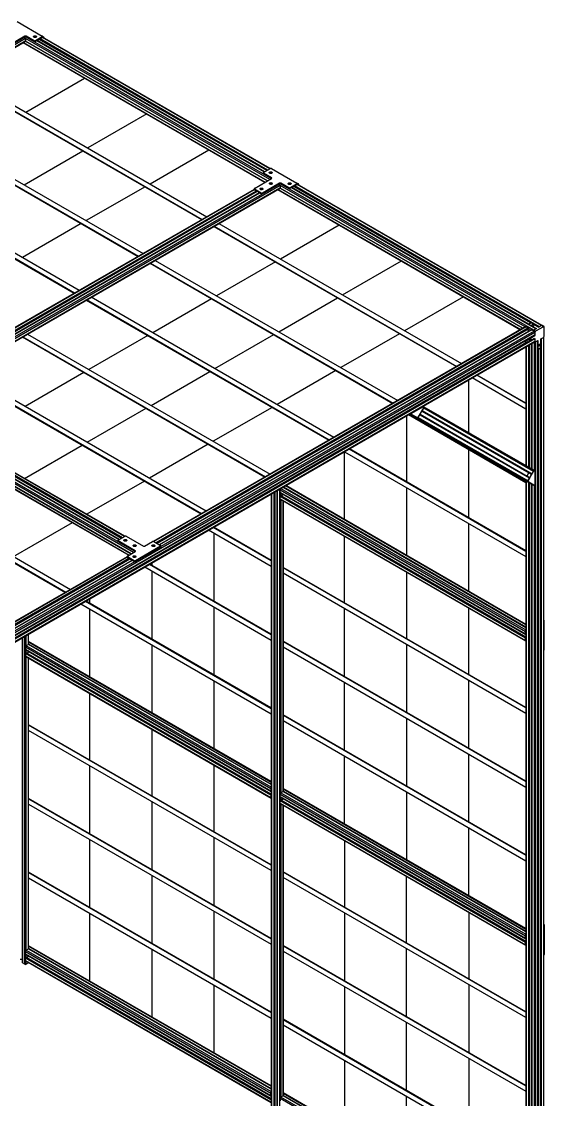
# Model space of a CAD drawing. Header units: millimetres. Extents: x 0 to 1189, y 0 to 841.
# Drawn here: x 844.5 to 963.5, y 172.6 to 417.9 of the extents above; entities that cross this region are included whole.
import ezdxf

# ---------------------------------------------------------------- set-up
doc = ezdxf.new("R2010")
doc.units = ezdxf.units.MM

msp = doc.modelspace()

# ---------------------------------------------------------------- linework, layer by layer
at = {"color": 7, "linetype": 'Continuous', "lineweight": 25}
for p, q in [((843.4453, 417.9282), (849.1728, 414.6218)), ((759.249, 363.7561), (845.3857, 413.4817)), ((759.2702, 363.7438), (845.3291, 413.4246)), ((845.2484, 414.6014), (841.3593, 412.3562)), ((845.2484, 414.3972), (841.3593, 412.1521)), ((844.83, 413.1364), (899.8864, 381.3531)), ((844.9007, 413.1773), (899.9571, 381.3939)), ((845.2484, 414.3972), (845.2484, 414.6014)), ((845.3332, 413.4515), (845.3332, 413.4337)), ((845.3686, 413.4719), (900.4462, 381.6762)), ((845.3885, 413.4849), (900.4674, 381.6885)), ((845.3898, 414.0706), (845.3898, 413.4909)), ((847.3343, 413.5605), (845.5312, 414.6014)), ((845.5312, 414.6014), (845.5312, 414.3972)), ((847.3343, 413.3563), (845.5312, 414.3972)), ((847.3343, 413.3563), (847.3343, 413.5605)), ((847.7358, 414.3328), (847.4656, 414.4888)), ((849.1728, 414.4585), (847.6172, 413.5605)), ((849.1728, 414.2544), (847.6172, 413.3563)), ((847.6172, 413.5605), (847.6172, 413.3563)), ((899.7509, 383.6833), (847.9837, 413.5679)), ((899.7721, 383.6955), (848.0049, 413.5801)), ((899.7964, 383.7095), (848.0291, 413.5941)), ((900.2895, 383.9942), (848.5223, 413.8788)), ((849.1728, 414.2544), (849.1728, 414.4585)), ((849.2314, 414.336), (849.2314, 414.5401)), ((849.537, 414.3176), (849.2314, 414.494)), ((901.084, 384.4528), (849.2314, 414.3867)), ((830.3767, 404.7927), (885.6074, 372.9087)), ((831.4374, 405.4051), (886.6681, 373.5211)), ((845.4322, 397.326), (858.8248, 405.0574)), ((830.306, 404.7519), (885.5367, 372.8679)), ((815.782, 396.3674), (871.0127, 364.4834)), ((815.8527, 396.4082), (871.0834, 364.5242)), ((816.9134, 397.0205), (872.1441, 365.1365)), ((872.967, 396.8933), (859.5744, 389.1619)), ((801.258, 387.9829), (856.4887, 356.0989)), ((856.5595, 356.1397), (801.3288, 388.0237)), ((857.6201, 356.752), (802.3894, 388.636)), ((845.0504, 380.7774), (858.443, 388.5088)), ((873.7165, 380.9978), (887.1091, 388.7292)), ((899.5027, 383.4921), (899.5027, 383.288)), ((899.5613, 383.5738), (901.1169, 384.4718)), ((901.3644, 382.3696), (899.5613, 383.4105)), ((899.5613, 383.4105), (899.5613, 383.2064)), ((901.329, 382.1859), (899.5613, 383.2064)), ((901.3769, 383.3665), (901.1067, 383.5224)), ((901.3997, 384.4718), (907.1273, 381.1654)), ((872.5851, 380.3447), (859.1925, 372.6133)), ((897.4753, 379.9612), (901.3644, 382.2063)), ((903.2029, 381.145), (899.3138, 378.8998)), ((903.2029, 380.9408), (899.3138, 378.6957)), ((901.3038, 381.0528), (901.0336, 380.8968)), ((903.2029, 380.9408), (903.2029, 381.145)), ((903.3443, 380.6142), (903.3443, 380.0345)), ((905.2888, 380.104), (903.4857, 381.145)), ((903.4857, 381.145), (903.4857, 380.9408)), ((905.2888, 379.8999), (903.4857, 380.9408)), ((905.6903, 380.8764), (905.4201, 381.0324)), ((907.1273, 381.0021), (905.5717, 380.104)), ((907.1273, 380.798), (905.5717, 379.8999)), ((960.33, 349.3336), (906.4767, 380.4224)), ((907.1273, 380.798), (907.1273, 381.0021)), ((907.4808, 380.9612), (907.1309, 381.1633)), ((907.1859, 380.8796), (907.1859, 381.0837)), ((962.9582, 348.7337), (907.1859, 380.9303)), ((907.6223, 380.6784), (907.6223, 380.7163)), ((897.4167, 379.7261), (816.5795, 333.0598)), ((817.2035, 330.2997), (903.3401, 380.0253)), ((817.2247, 330.2874), (903.2836, 379.9682)), ((898.1258, 379.2182), (817.3813, 332.6054)), ((898.619, 378.9335), (817.8745, 332.3207)), ((898.6432, 378.9195), (817.8987, 332.3067)), ((898.6644, 378.9073), (817.9199, 332.2945)), ((897.4167, 379.8795), (897.4167, 379.6754)), ((899.0309, 378.8998), (897.4753, 379.7979)), ((897.4753, 379.7979), (897.4753, 379.5938)), ((899.0309, 378.6957), (897.4753, 379.5938)), ((899.1825, 379.8282), (898.9123, 379.6722)), ((899.0309, 378.6957), (899.0309, 378.8998)), ((899.3138, 378.8998), (899.3138, 378.6957)), ((902.7844, 379.68), (958.0151, 347.796)), ((902.8552, 379.7209), (958.0858, 347.8369)), ((903.2877, 379.9951), (903.2877, 379.9773)), ((903.323, 380.0155), (958.575, 348.1192)), ((903.343, 380.0285), (958.5962, 348.1315)), ((905.2888, 379.8999), (905.2888, 380.104)), ((905.5717, 380.104), (905.5717, 379.8999)), ((961.5733, 347.994), (905.9381, 380.1115)), ((961.5945, 348.0062), (905.9593, 380.1237)), ((959.8845, 349.0214), (905.9836, 380.1377)), ((858.0612, 371.9602), (844.6686, 364.2288)), ((888.2605, 371.2955), (943.4912, 339.4115)), ((888.3312, 371.3363), (943.5619, 339.4523)), ((889.3918, 371.9487), (944.6225, 340.0646)), ((916.7793, 371.601), (903.3867, 363.8696)), ((874.8679, 363.5641), (930.0986, 331.6801)), ((902.2553, 363.2164), (888.8627, 355.4851)), ((917.5289, 355.7055), (930.9214, 363.4369)), ((873.7365, 362.911), (928.9672, 331.027)), ((873.8072, 362.9518), (929.0379, 331.0678)), ((859.2125, 354.5265), (914.4432, 322.6425)), ((914.5139, 322.6833), (859.2832, 354.5673)), ((915.5746, 323.2956), (860.3439, 355.1796)), ((887.7314, 354.8319), (874.3388, 347.1006)), ((903.0049, 347.321), (916.3975, 355.0524)), ((945.0636, 355.2728), (931.671, 347.5414)), ((959.2292, 348.4969), (874.5291, 299.6006)), ((959.3542, 348.4845), (959.8562, 348.1947)), ((959.8845, 349.0764), (960.4502, 349.403)), ((959.8845, 349.0764), (961.6664, 348.0477)), ((959.8845, 348.9934), (959.8845, 349.0764)), ((960.4502, 349.403), (962.2321, 348.3743)), ((963.2433, 348.4845), (961.4755, 347.464)), ((962.8332, 348.7213), (962.2321, 348.3743)), ((962.8332, 348.7213), (962.3311, 348.4315)), ((963.2433, 348.4845), (962.8332, 348.7213)), ((963.3683, 348.4969), (962.9582, 348.7337)), ((963.4201, 346.3411), (963.4201, 348.3824)), ((961.2987, 347.1578), (785.3706, 245.5967)), ((961.2987, 346.5781), (785.3706, 245.0169)), ((785.3706, 245.0102), (961.2946, 346.5689)), ((785.3706, 244.9856), (961.238, 346.5118)), ((844.6885, 346.142), (899.9192, 314.258)), ((844.7593, 346.1828), (899.99, 314.2988)), ((845.8199, 346.7951), (901.0506, 314.9111)), ((873.2074, 346.4474), (859.8148, 338.716)), ((959.9482, 347.9947), (875.3288, 299.1449)), ((959.918, 347.4079), (875.8219, 298.8602)), ((960.5321, 347.7344), (875.8461, 298.8462)), ((960.6099, 347.7548), (875.8673, 298.834)), ((888.4809, 338.9365), (901.8735, 346.6679)), ((930.5396, 346.8883), (917.147, 339.1569)), ((959.531, 345.4433), (961.2987, 346.4638)), ((959.6714, 347.8349), (959.918, 347.4079)), ((959.8704, 348.1702), (959.8704, 348.1375)), ((959.8845, 348.1131), (959.934, 348.0845)), ((959.918, 347.4079), (959.9422, 347.3939)), ((959.9482, 348.06), (959.9482, 347.9947)), ((960.5421, 347.7334), (960.5575, 347.7246)), ((960.6199, 347.7538), (961.122, 347.464)), ((961.6664, 348.0477), (961.0654, 347.7008)), ((961.5674, 347.9906), (961.0654, 347.7008)), ((961.0654, 347.7008), (961.4755, 347.464)), ((961.2987, 346.4638), (961.2268, 346.5053)), ((961.2422, 346.5387), (961.2422, 346.5209)), ((961.2987, 347.1578), (961.2987, 346.5781)), ((961.2987, 347.1578), (961.2987, 346.4638)), ((962.6422, 345.6879), (963.2433, 346.0349)), ((962.7412, 345.7451), (963.2433, 346.0349)), ((963.2433, 346.0349), (963.2433, 137.4904)), ((963.3165, 137.5924), (963.3165, 346.0955)), ((785.3547, 243.4616), (961.247, 345.002)), ((961.2987, 345.6962), (785.3706, 244.1351)), ((961.2987, 345.1165), (785.3706, 243.5553)), ((959.1209, 345.2613), (787.0909, 245.9505)), ((959.4108, 344.8594), (787.1383, 245.4087)), ((959.1209, 345.2895), (959.1209, 344.9043)), ((959.1209, 344.9043), (959.2128, 344.7451)), ((959.281, 343.8671), (959.281, 316.862)), ((959.3896, 344.8717), (959.531, 344.79)), ((959.3896, 344.8472), (959.3896, 344.8717)), ((959.531, 345.4433), (959.4591, 345.4848)), ((959.531, 344.79), (961.2987, 345.8105)), ((959.531, 344.79), (959.531, 345.4433)), ((960.0754, 344.3257), (960.0754, 316.4032)), ((960.5685, 344.6104), (960.5685, 316.1185)), ((960.5928, 344.6244), (960.5928, 316.1044)), ((960.6141, 344.6367), (960.6141, 316.0922)), ((961.2422, 345.7779), (961.2422, 345.7615)), ((961.2563, 345.737), (961.2846, 345.7207)), ((961.2829, 345.0411), (961.3505, 345.002)), ((961.2987, 345.8105), (961.2987, 345.1165)), ((961.2987, 345.6962), (961.2987, 345.1165)), ((961.4755, 345.0144), (962.0766, 345.3614)), ((961.4755, 345.0144), (961.9776, 345.3042)), ((961.4755, 345.0144), (961.4755, 136.4699)), ((961.9776, 345.3042), (961.9776, 136.7597)), ((961.9834, 136.7679), (961.9834, 345.3076)), ((962.0046, 136.8454), (962.0046, 345.3198)), ((962.0766, 343.32), (962.0766, 345.3614)), ((962.6422, 343.6466), (962.0766, 343.32)), ((962.522, 343.5772), (962.522, 137.221)), ((962.6422, 343.6466), (962.6422, 345.6879)), ((962.7412, 345.7451), (962.7412, 137.2006)), ((962.0766, 343.32), (962.0046, 343.3615)), ((962.029, 343.3475), (962.029, 137.5405)), ((830.1646, 337.7575), (885.3953, 305.8735)), ((885.466, 305.9143), (830.2353, 337.7983)), ((886.5266, 306.5266), (831.2959, 338.4106)), ((858.6834, 338.0629), (845.2908, 330.3315)), ((873.9569, 330.552), (887.3495, 338.2833)), ((916.0156, 338.5038), (902.623, 330.7724)), ((946.2586, 324.3821), (946.2586, 336.3494)), ((959.281, 329.738), (947.0435, 336.8026)), ((959.281, 330.9629), (948.1044, 337.415)), ((959.281, 331.0445), (948.1751, 337.4558)), ((859.433, 322.1675), (872.8256, 329.8988)), ((901.4917, 330.1193), (888.0991, 322.3879)), ((935.8787, 330.2377), (933.1187, 328.6444)), ((934.7087, 327.7262), (936.0887, 330.1164)), ((935.6037, 329.2764), (960.4765, 314.913)), ((935.6687, 329.389), (936.0237, 330.0038)), ((935.6687, 329.389), (960.6687, 314.9521)), ((936.0887, 330.1164), (935.8787, 330.2377)), ((935.9139, 330.3559), (935.8952, 330.3667)), ((935.9139, 330.3559), (936.0639, 330.2693)), ((936.0237, 330.0038), (961.0237, 315.567)), ((936.0652, 330.2685), (960.972, 315.8855)), ((813.7597, 328.2871), (868.8868, 296.4629)), ((813.8304, 328.328), (868.9575, 296.5038)), ((814.3237, 328.6324), (869.4679, 296.7984)), ((814.3802, 328.5753), (869.4466, 296.7861)), ((866.6654, 299.9974), (819.0771, 327.4695)), ((866.6866, 300.0096), (819.0983, 327.4817)), ((866.7109, 300.0236), (819.1226, 327.4957)), ((867.204, 300.3083), (819.6157, 327.7804)), ((867.9985, 300.7669), (820.3319, 328.2842)), ((932.1164, 328.1853), (932.1164, 313.1828)), ((959.281, 312.9663), (932.5172, 328.4167)), ((934.5639, 327.6713), (932.8949, 328.6347)), ((932.8949, 328.6347), (933.2062, 328.455)), ((932.8949, 328.6347), (957.7042, 314.3079)), ((932.9139, 328.6241), (932.8952, 328.6349)), ((934.5639, 327.6713), (932.9139, 328.6241)), ((933.1187, 328.6444), (934.7087, 327.7262)), ((933.2062, 328.455), (958.2062, 314.0181)), ((933.9699, 328.0141), (934.472, 327.7243)), ((933.9699, 328.0141), (958.9699, 313.5773)), ((934.472, 327.7243), (959.472, 313.2874)), ((934.7737, 327.8388), (935.1287, 328.4537)), ((934.7737, 327.8388), (959.7737, 313.4019)), ((935.1287, 328.4537), (960.1287, 314.0168)), ((935.1387, 328.471), (960.1246, 314.0423)), ((935.1937, 328.5662), (960.123, 314.1702)), ((845.1803, 313.9396), (858.3016, 321.5143)), ((886.9677, 321.7347), (873.5751, 314.0034)), ((799.2357, 319.9026), (854.4664, 288.0186)), ((799.3064, 319.9435), (854.5371, 288.0595)), ((800.3671, 320.5558), (855.5978, 288.6718)), ((917.9743, 304.5751), (917.9743, 320.0213)), ((917.9909, 320.0308), (959.281, 296.1945)), ((919.0517, 320.6432), (959.281, 297.4194)), ((959.281, 297.501), (919.1224, 320.684)), ((946.2586, 305.0187), (946.2586, 320.484)), ((957.6123, 314.361), (959.5639, 313.2344)), ((957.6123, 314.361), (959.2623, 313.4082)), ((957.7042, 314.3079), (958.2062, 314.0181)), ((959.5433, 314.505), (959.9532, 315.2151)), ((959.7087, 313.2893), (961.0887, 315.6795)), ((960.0922, 314.0841), (960.1272, 314.1447)), ((960.4765, 314.913), (960.533, 314.8803)), ((960.5572, 314.8895), (960.5922, 314.9501)), ((960.6163, 314.9592), (960.6446, 314.9429)), ((960.6687, 314.9521), (961.0237, 315.567)), ((960.972, 315.8855), (961.0639, 315.8324)), ((961.0639, 315.8324), (961.2139, 315.7458)), ((961.2987, 315.5583), (961.0887, 315.6795)), ((961.2987, 315.5583), (961.2987, 312.3711)), ((872.4437, 313.3502), (859.3225, 305.7755)), ((903.521, 311.6614), (904.0231, 311.9513)), ((904.029, 311.9532), (904.029, 311.9708)), ((959.281, 280.0583), (904.0331, 311.9522)), ((904.0502, 311.9424), (904.0502, 311.983)), ((904.0855, 311.922), (904.1009, 311.9308)), ((959.281, 280.0828), (904.1109, 311.9318)), ((959.281, 280.6476), (904.5254, 312.2573)), ((959.281, 280.7293), (904.5961, 312.2982)), ((932.1164, 311.8763), (932.1164, 296.411)), ((958.2062, 314.0181), (958.2079, 314.0173)), ((958.9699, 313.5773), (959.472, 313.2874)), ((959.2623, 313.4082), (961.2139, 312.2815)), ((959.281, 313.3974), (959.281, 137.5924)), ((961.2139, 312.2815), (959.5639, 313.2344)), ((959.7087, 313.2893), (961.2987, 312.3711)), ((959.7737, 313.4019), (960.1287, 314.0168)), ((960.0754, 312.9387), (960.0754, 137.221)), ((960.5685, 312.6541), (960.5685, 137.5405)), ((960.5928, 312.6401), (960.5928, 136.8454)), ((960.6141, 312.6278), (960.6141, 136.7679)), ((901.3265, 310.4107), (901.3265, 171.1142)), ((902.121, 310.8693), (902.121, 170.7427)), ((902.614, 311.1539), (902.614, 171.0622)), ((902.6384, 311.168), (902.6384, 170.3671)), ((902.6596, 311.1803), (902.6596, 170.2896)), ((903.3443, 311.3552), (959.1774, 279.1235)), ((903.3443, 310.7755), (903.3443, 311.3552)), ((903.3443, 310.7755), (959.1774, 278.5437)), ((903.3443, 309.8936), (959.1774, 277.6618)), ((903.3443, 309.3139), (903.3443, 309.8936)), ((903.3443, 309.3139), (959.1774, 277.0821)), ((903.3484, 310.7663), (959.1816, 278.5345)), ((903.3584, 309.9181), (903.3867, 309.9345)), ((903.3584, 309.9181), (959.1916, 277.6863)), ((903.3867, 309.9345), (959.2198, 277.7027)), ((903.3961, 309.1994), (959.2292, 276.9676)), ((903.4008, 310.7183), (903.4008, 310.7361)), ((903.4008, 310.7183), (959.234, 278.4865)), ((903.4008, 310.0161), (959.234, 277.7843)), ((903.4008, 309.959), (903.4008, 310.0161)), ((903.4008, 309.959), (959.234, 277.7272)), ((903.405, 310.7092), (959.2381, 278.4774)), ((903.415, 310.0406), (903.4716, 310.0733)), ((903.415, 310.0406), (959.2481, 277.8088)), ((903.4716, 310.0733), (959.281, 277.8552)), ((903.7483, 309.9135), (903.9948, 310.3404)), ((903.9948, 310.3404), (903.9948, 310.3687)), ((903.9948, 310.3404), (959.281, 278.4244)), ((904.029, 242.6942), (904.029, 308.8341)), ((904.0502, 242.6834), (904.0502, 308.8218)), ((842.6462, 296.1485), (856.0388, 303.8799)), ((901.3265, 293.9355), (887.057, 302.1731)), ((901.3265, 295.1603), (888.1178, 302.7855)), ((901.3265, 295.2419), (888.1885, 302.8263)), ((888.3041, 302.7596), (888.3041, 302.893)), ((946.2586, 288.2469), (946.2586, 303.7122)), ((866.4171, 299.8062), (866.4171, 299.6021)), ((866.4757, 299.8879), (868.0314, 300.7859)), ((870.3648, 297.4795), (866.4757, 299.7246)), ((866.4757, 299.7246), (866.4757, 299.5204)), ((870.3294, 297.2958), (866.4757, 299.5204)), ((868.2914, 299.6805), (868.0212, 299.8365)), ((868.3142, 300.7859), (872.2033, 298.5408)), ((872.4861, 298.5408), (874.2893, 299.5817)), ((874.5721, 299.5817), (876.1277, 298.6837)), ((888.3041, 285.9878), (888.3041, 301.4531)), ((917.9743, 285.6313), (917.9743, 300.7836)), ((868.5617, 296.2753), (870.3648, 297.3162)), ((870.4127, 298.4559), (870.1425, 298.6119)), ((876.1277, 298.5204), (870.4002, 295.2139)), ((876.1277, 298.3162), (870.4002, 295.0098)), ((874.446, 298.6353), (874.2372, 298.5148)), ((876.1277, 298.3162), (876.1277, 298.5204)), ((876.1863, 298.3979), (876.1863, 298.602)), ((868.5031, 296.1218), (783.301, 246.9357)), ((869.1415, 295.5731), (784.0437, 246.4472)), ((869.6347, 295.2884), (784.5369, 246.1625)), ((869.6589, 295.2744), (784.604, 246.1732)), ((869.6801, 295.2622), (784.6818, 246.1937)), ((868.5031, 296.1936), (868.5031, 295.9895)), ((870.1173, 295.2139), (868.5617, 296.112)), ((868.5617, 296.112), (868.5617, 295.9078)), ((870.1173, 295.0098), (868.5617, 295.9078)), ((870.1326, 296.1452), (869.9238, 296.0247)), ((870.1173, 295.0098), (870.1173, 295.2139)), ((870.4002, 295.2139), (870.4002, 295.0098)), ((873.5915, 294.3996), (901.3265, 278.3885)), ((901.3265, 278.4702), (873.6622, 294.4404)), ((874.162, 294.7289), (874.162, 294.1519)), ((872.5307, 293.7872), (901.3265, 277.1637)), ((874.162, 292.8455), (874.162, 277.3802)), ((959.281, 261.7855), (904.0502, 293.6696)), ((959.281, 261.7039), (904.0502, 293.5879)), ((959.281, 260.4791), (904.0502, 292.3631)), ((932.1164, 292.6195), (932.1164, 277.4673)), ((858.0043, 285.4013), (901.3265, 260.392)), ((859.0652, 286.0137), (901.3265, 261.6168)), ((901.3265, 261.6984), (859.1359, 286.0545)), ((860.0198, 285.5442), (860.0198, 286.5648)), ((888.3041, 269.2161), (888.3041, 284.6814)), ((860.0198, 268.7725), (860.0198, 284.2378)), ((917.9743, 268.8596), (917.9743, 284.3249)), ((946.2586, 269.3032), (946.2586, 284.4554)), ((963.4201, 274.9591), (963.4201, 281.573)), ((844.6596, 204.4533), (844.6596, 277.6975)), ((844.6839, 277.7116), (844.6839, 203.7582)), ((844.7051, 277.7238), (844.7051, 203.6807)), ((846.0745, 276.1506), (846.0745, 278.5144)), ((846.0957, 276.1398), (846.0957, 278.5266)), ((959.1774, 278.5437), (959.1774, 279.1235)), ((959.1774, 277.0821), (959.1774, 277.6618)), ((959.2198, 278.5519), (959.1916, 278.5355)), ((959.1916, 277.6863), (959.2198, 277.7027)), ((959.234, 278.4865), (959.234, 278.5437)), ((959.234, 277.7272), (959.234, 277.7843)), ((959.281, 278.4973), (959.2481, 278.4784)), ((959.2481, 277.8088), (959.281, 277.8278)), ((901.223, 243.3209), (845.3898, 275.5527)), ((845.3898, 275.5527), (845.3898, 274.9729)), ((901.223, 242.7411), (845.3898, 274.9729)), ((845.3939, 274.9638), (901.2271, 242.732)), ((845.4464, 274.9335), (845.4464, 274.9157)), ((901.2795, 242.684), (845.4464, 274.9157)), ((845.4505, 274.9066), (901.2837, 242.6748)), ((846.0686, 276.1487), (845.5666, 275.8588)), ((901.3265, 244.2557), (846.0786, 276.1497)), ((901.3265, 244.9267), (846.0957, 276.8107)), ((846.0957, 276.7291), (901.3265, 244.845)), ((846.1464, 276.1282), (846.1311, 276.1194)), ((901.3265, 244.2802), (846.1564, 276.1292)), ((874.162, 276.0737), (874.162, 260.6084)), ((959.281, 245.0138), (904.0502, 276.8978)), ((904.0502, 276.8162), (959.281, 244.9321)), ((904.0502, 275.5914), (959.281, 243.7073)), ((932.1164, 276.1608), (932.1164, 260.6955)), ((963.3165, 274.8316), (963.3786, 274.8675)), ((901.223, 241.8593), (845.3898, 274.091)), ((845.3898, 274.091), (845.3898, 273.5113)), ((901.223, 241.2795), (845.3898, 273.5113)), ((845.4322, 274.1319), (845.4039, 274.1155)), ((901.2371, 241.8838), (845.4039, 274.1155)), ((901.2654, 241.9001), (845.4322, 274.1319)), ((845.4416, 273.3968), (901.2747, 241.165)), ((901.2795, 241.9817), (845.4464, 274.2135)), ((845.4464, 274.2135), (845.4464, 274.1564)), ((901.2795, 241.9246), (845.4464, 274.1564)), ((845.5171, 274.2707), (845.4605, 274.238)), ((901.2937, 242.0062), (845.4605, 274.238)), ((901.3265, 242.0526), (845.5171, 274.2707)), ((846.0403, 274.5379), (845.7938, 274.1109)), ((846.0403, 274.5661), (846.0403, 274.5379)), ((901.3265, 242.6218), (846.0403, 274.5379)), ((846.0745, 206.8916), (846.0745, 273.0315)), ((846.0957, 206.8808), (846.0957, 273.0192)), ((888.3041, 252.4443), (888.3041, 267.9096)), ((917.9743, 252.0878), (917.9743, 267.5531)), ((946.2586, 252.5314), (946.2586, 267.9967)), ((860.0198, 249.8287), (860.0198, 264.981)), ((959.281, 228.242), (904.0502, 260.1261)), ((901.3265, 225.9829), (846.0957, 257.867)), ((901.3265, 225.9013), (846.0957, 257.7853)), ((904.0502, 260.0444), (959.281, 228.1604)), ((904.0502, 258.8196), (959.281, 226.9356)), ((932.1164, 259.3891), (932.1164, 243.9238)), ((901.3265, 224.6765), (846.0957, 256.5605)), ((874.162, 256.8169), (874.162, 241.6647)), ((917.9743, 235.3161), (917.9743, 250.7814)), ((946.2586, 235.7597), (946.2586, 251.225)), ((860.0198, 233.057), (860.0198, 248.5223)), ((888.3041, 233.5006), (888.3041, 248.6528)), ((901.223, 243.3209), (901.223, 242.7411)), ((959.281, 211.4703), (904.0502, 243.3543)), ((904.0502, 243.2727), (959.281, 211.3886)), ((901.3265, 209.2112), (846.0957, 241.0952)), ((846.0957, 241.0136), (901.3265, 209.1295)), ((901.223, 241.8593), (901.223, 241.2795)), ((901.2371, 242.733), (901.2654, 242.7493)), ((901.2654, 241.9001), (901.2371, 241.8838)), ((901.2795, 242.7411), (901.2795, 242.684)), ((901.2795, 241.9817), (901.2795, 241.9246)), ((901.2937, 242.6758), (901.3265, 242.6947)), ((901.3265, 242.0252), (901.2937, 242.0062)), ((903.3443, 242.0963), (959.1774, 209.8645)), ((903.3443, 241.5165), (903.3443, 242.0963)), ((903.3443, 241.5165), (959.1774, 209.2847)), ((903.3443, 240.6346), (959.1774, 208.4029)), ((903.3443, 240.0549), (903.3443, 240.6346)), ((903.3484, 241.5074), (959.1816, 209.2756)), ((903.3584, 240.6591), (903.3867, 240.6755)), ((903.3584, 240.6591), (959.1916, 208.4273)), ((903.3867, 240.6755), (959.2198, 208.4437)), ((903.4008, 241.4593), (903.4008, 241.4771)), ((903.4008, 241.4593), (959.234, 209.2276)), ((903.4008, 240.7571), (959.234, 208.5253)), ((903.4008, 240.7), (903.4008, 240.7571)), ((903.4008, 240.7), (959.234, 208.4682)), ((903.405, 241.4502), (959.2381, 209.2184)), ((903.415, 240.7816), (903.4716, 240.8143)), ((903.415, 240.7816), (959.2481, 208.5498)), ((903.4716, 240.8143), (959.281, 208.5962)), ((903.521, 242.4024), (904.0231, 242.6923)), ((903.7483, 240.6545), (903.9948, 241.0815)), ((903.9948, 241.0815), (903.9948, 241.1097)), ((903.9948, 241.0815), (959.281, 209.1654)), ((959.281, 210.7993), (904.0331, 242.6933)), ((904.0855, 242.663), (904.1009, 242.6718)), ((959.281, 210.8238), (904.1109, 242.6728)), ((932.1164, 242.6173), (932.1164, 227.152)), ((846.0957, 239.7888), (901.3265, 207.9047)), ((874.162, 240.3582), (874.162, 224.8929)), ((903.3443, 240.0549), (959.1774, 207.8231)), ((903.3961, 239.9404), (959.2292, 207.7086)), ((904.029, 173.4352), (904.029, 239.5751)), ((904.0502, 173.4244), (904.0502, 239.5628)), ((946.2586, 218.9879), (946.2586, 234.4532)), ((860.0198, 216.2853), (860.0198, 231.7505)), ((888.3041, 216.7288), (888.3041, 232.1941)), ((917.9743, 231.5246), (917.9743, 216.3723)), ((901.3265, 192.4394), (846.0957, 224.3235)), ((846.0957, 224.2419), (901.3265, 192.3578)), ((874.162, 223.5865), (874.162, 208.1212)), ((959.281, 192.5265), (904.0502, 224.4106)), ((959.281, 192.4449), (904.0502, 224.3289)), ((932.1164, 208.2083), (932.1164, 223.3605)), ((846.0957, 223.017), (901.3265, 191.133)), ((959.281, 191.2201), (904.0502, 223.1041)), ((860.0198, 199.5135), (860.0198, 214.9788)), ((888.3041, 199.9571), (888.3041, 215.4224)), ((917.9743, 215.0659), (917.9743, 199.6006)), ((946.2586, 215.1964), (946.2586, 200.0442)), ((963.3494, 212.5182), (963.3165, 212.5371)), ((963.4908, 205.6592), (963.4908, 212.2732)), ((959.1774, 209.2847), (959.1774, 209.8645)), ((959.2198, 209.2929), (959.1916, 209.2765)), ((959.234, 209.2276), (959.234, 209.2847)), ((959.281, 209.2383), (959.2481, 209.2194)), ((959.2481, 208.5498), (959.281, 208.5688)), ((845.3898, 206.2937), (901.223, 174.0619)), ((845.3898, 205.7139), (845.3898, 206.2937)), ((845.5666, 206.5998), (846.0686, 206.8897)), ((901.3265, 174.9967), (846.0786, 206.8907)), ((901.3265, 175.6677), (846.0957, 207.5517)), ((846.0957, 207.4701), (901.3265, 175.586)), ((846.1311, 206.8604), (846.1464, 206.8693)), ((901.3265, 175.0212), (846.1564, 206.8702)), ((874.162, 206.8147), (874.162, 191.3494)), ((959.281, 175.7548), (904.0502, 207.6388)), ((904.0502, 207.5572), (959.281, 175.6731)), ((904.0502, 206.3324), (959.281, 174.4483)), ((932.1164, 191.4365), (932.1164, 206.9018)), ((959.1774, 207.8231), (959.1774, 208.4029)), ((959.1916, 208.4273), (959.2198, 208.4437)), ((959.234, 208.4682), (959.234, 208.5253)), ((844.6596, 204.4533), (844.1665, 204.4533)), ((844.6839, 204.4392), (844.6596, 204.4533)), ((844.7051, 203.7412), (844.6898, 203.7501)), ((845.213, 203.3827), (844.711, 203.6725)), ((845.3898, 205.7139), (901.223, 173.4821)), ((845.3898, 204.8321), (901.223, 172.6003)), ((845.3898, 204.2523), (845.3898, 204.8321)), ((845.3898, 204.2523), (901.223, 172.0205)), ((845.3939, 205.7048), (901.2271, 173.473)), ((845.4039, 204.8565), (845.4322, 204.8729)), ((845.4039, 204.8565), (901.2371, 172.6248)), ((845.4322, 204.8729), (901.2654, 172.6411)), ((845.4416, 204.1378), (901.2747, 171.9061)), ((845.4464, 205.6568), (845.4464, 205.6745)), ((845.4464, 205.6568), (901.2795, 173.425)), ((845.4464, 204.9545), (901.2795, 172.7227)), ((845.4464, 204.8974), (845.4464, 204.9545)), ((845.4464, 204.8974), (901.2795, 172.6656)), ((845.4505, 205.6476), (901.2837, 173.4158)), ((845.4605, 204.979), (845.5171, 205.0117)), ((845.4605, 204.979), (901.2937, 172.7472)), ((845.5171, 205.0117), (901.3265, 172.7936)), ((846.0686, 203.6725), (845.5666, 203.3827)), ((845.7938, 204.8519), (846.0403, 205.2789)), ((846.0403, 205.2789), (846.0403, 205.3071)), ((846.0403, 205.2789), (901.3265, 173.3628)), ((846.0745, 203.6807), (846.0745, 203.7725)), ((846.0898, 203.7501), (846.0745, 203.7412)), ((846.0957, 203.7582), (846.0957, 203.7602)), ((963.3165, 205.491), (963.4493, 205.5677)), ((946.2586, 198.7377), (946.2586, 183.2724)), ((888.3041, 183.1853), (888.3041, 198.6506)), ((917.9743, 198.2941), (917.9743, 182.8288)), ((959.281, 158.983), (904.0502, 190.8671)), ((904.0502, 190.7854), (959.281, 158.9014)), ((904.0502, 189.5606), (959.281, 157.6766)), ((932.1164, 174.6648), (932.1164, 190.1301)), ((946.2586, 181.966), (946.2586, 166.5007)), ((917.9743, 181.5224), (917.9743, 166.0571)), ((901.223, 173.4821), (901.223, 174.0619)), ((901.2654, 173.4903), (901.2371, 173.474)), ((901.2371, 172.6248), (901.2654, 172.6411)), ((901.2795, 173.425), (901.2795, 173.4821)), ((901.2795, 172.6656), (901.2795, 172.7227)), ((901.3265, 173.4358), (901.2937, 173.4168)), ((901.2937, 172.7472), (901.3265, 172.7662)), ((959.1774, 140.6055), (903.3443, 172.8373)), ((903.3443, 172.8373), (903.3443, 172.2575)), ((904.0231, 173.4333), (903.521, 173.1434)), ((959.281, 141.5403), (904.0331, 173.4343)), ((959.281, 142.2113), (904.0502, 174.0953)), ((904.0502, 174.0137), (959.281, 142.1296)), ((904.1009, 173.4128), (904.0855, 173.404)), ((959.281, 141.5648), (904.1109, 173.4138)), ((932.1164, 157.893), (932.1164, 173.3583))]:
    msp.add_line(p, q, dxfattribs=at)
at = {"color": 8, "linetype": 'Continuous', "lineweight": 25}
for p, q in [((845.3898, 414.0706), (758.741, 364.0493)), ((845.3898, 413.4909), (759.2431, 363.7595)), ((845.3332, 413.4337), (759.2643, 363.7472)), ((845.213, 414.3768), (760.2915, 365.3527)), ((900.4521, 381.6796), (845.3744, 413.4753)), ((900.9754, 381.9818), (845.3898, 414.0706)), ((900.4733, 381.6919), (845.3898, 413.4909)), ((901.329, 382.1859), (845.5312, 414.3972)), ((847.7974, 414.3626), (847.5699, 414.4939)), ((847.8232, 414.3804), (847.6381, 414.4872)), ((899.7451, 383.6799), (847.9778, 413.5645)), ((899.7663, 383.6921), (847.999, 413.5767)), ((900.3461, 384.0269), (848.5788, 413.9115)), ((900.3744, 384.0432), (848.6071, 413.9278)), ((900.4239, 384.0718), (848.6566, 413.9564)), ((900.4522, 384.0881), (848.6849, 413.9727)), ((900.4805, 384.1044), (848.7132, 413.989)), ((900.5087, 384.1208), (848.7415, 414.0054)), ((901.0108, 384.4106), (849.2246, 414.3061)), ((849.4441, 414.264), (849.537, 414.3176)), ((901.4385, 383.3962), (901.2111, 383.5275)), ((901.4643, 383.414), (901.2792, 383.5208)), ((903.3443, 380.6142), (816.6955, 330.5929)), ((903.1675, 380.9204), (818.246, 331.8963)), ((901.1313, 381.0512), (900.9463, 380.9444)), ((901.1995, 381.0579), (900.9721, 380.9266)), ((901.3644, 382.2063), (901.3644, 382.3696)), ((959.1042, 348.4247), (903.3443, 380.6142)), ((961.0654, 347.7008), (903.4857, 380.9408)), ((905.7518, 380.9062), (905.5244, 381.0375)), ((905.7776, 380.924), (905.5926, 381.0308)), ((960.3866, 349.3662), (906.5333, 380.4551)), ((960.4149, 349.3826), (906.5616, 380.4714)), ((962.2463, 348.3825), (906.6111, 380.5)), ((962.2745, 348.3988), (906.6394, 380.5163)), ((962.3028, 348.4151), (906.6677, 380.5326)), ((962.3311, 348.4315), (906.696, 380.549)), ((962.8332, 348.7213), (907.1791, 380.8497)), ((907.3066, 380.8606), (907.4808, 380.9612)), ((907.6223, 380.7163), (907.5895, 380.6973)), ((897.4235, 379.6455), (816.6601, 333.0218)), ((897.9066, 379.3448), (817.1621, 332.7319)), ((897.9349, 379.3284), (817.1904, 332.7156)), ((903.3443, 380.0345), (817.1976, 330.3031)), ((897.9632, 379.3121), (817.2187, 332.6993)), ((903.2877, 379.9773), (817.2188, 330.2908)), ((897.9915, 379.2958), (817.247, 332.683)), ((898.041, 379.2672), (817.2965, 332.6544)), ((898.0693, 379.2509), (817.3248, 332.6381)), ((898.6491, 378.9161), (817.9046, 332.3033)), ((898.6703, 378.9039), (817.9258, 332.2911)), ((899.01, 379.8266), (898.8249, 379.7198)), ((899.0782, 379.8333), (898.8507, 379.702)), ((958.5808, 348.1226), (903.3289, 380.0189)), ((958.6021, 348.1349), (903.3443, 380.0345)), ((961.5674, 347.9906), (905.9323, 380.1081)), ((961.5886, 348.0028), (905.9535, 380.1203)), ((959.3542, 348.4845), (874.6075, 299.5613)), ((961.2422, 346.5209), (785.3706, 244.9924)), ((959.8562, 348.1947), (875.1095, 299.2715)), ((959.8704, 348.1702), (875.1378, 299.2551)), ((959.8704, 348.1375), (875.1661, 299.2388)), ((959.8845, 348.1131), (875.1944, 299.2225)), ((959.934, 348.0845), (875.2439, 299.1939)), ((959.9482, 348.06), (875.2722, 299.1776)), ((960.5421, 347.7334), (875.852, 298.8428)), ((960.6199, 347.7538), (875.8732, 298.8306)), ((961.122, 347.464), (876.1863, 298.4317)), ((960.4161, 347.6674), (959.8987, 347.9661)), ((961.2422, 345.7615), (785.3706, 244.233)), ((961.2563, 345.737), (785.3706, 244.2004)), ((961.2846, 345.7207), (785.3706, 244.1677)), ((959.4673, 344.8268), (787.1383, 245.3434)), ((959.4956, 344.8104), (787.1383, 245.3107)), ((959.3542, 343.9094), (959.3542, 316.8197)), ((959.8562, 344.1992), (959.8562, 316.5298)), ((959.8845, 344.2155), (959.8845, 316.5135)), ((959.9128, 344.2318), (959.9128, 316.4971)), ((959.9411, 344.2482), (959.9411, 316.4808)), ((959.9906, 344.2767), (959.9906, 316.4522)), ((960.0189, 344.2931), (960.0189, 316.4359)), ((960.5987, 344.6278), (960.5987, 316.1011)), ((960.6199, 344.64), (960.6199, 316.0888)), ((961.122, 344.9299), (961.122, 315.7989)), ((961.9988, 345.3165), (961.9988, 136.8373)), ((962.5786, 343.6098), (962.5786, 137.1883)), ((962.6069, 343.6262), (962.6069, 137.1883)), ((962.6564, 345.6961), (962.6564, 137.2169)), ((962.6847, 345.7124), (962.6847, 137.2169)), ((962.713, 345.7288), (962.713, 137.2006)), ((869.9758, 297.0916), (814.3195, 329.2213)), ((870.3294, 297.2958), (814.4963, 329.5275)), ((935.6037, 329.2764), (960.533, 314.8803)), ((935.6137, 329.2937), (960.5572, 314.8895)), ((935.6487, 329.3543), (960.5922, 314.9501)), ((935.6587, 329.3716), (960.6446, 314.9429)), ((935.6587, 329.3716), (960.6163, 314.9592)), ((869.4737, 296.8018), (814.3195, 328.6416)), ((869.4525, 296.7895), (814.3761, 328.5844)), ((866.6595, 299.994), (819.0713, 327.4661)), ((866.6807, 300.0062), (819.0925, 327.4783)), ((867.2606, 300.3409), (819.6723, 327.8131)), ((867.2889, 300.3573), (819.7006, 327.8294)), ((867.3384, 300.3859), (819.7501, 327.858)), ((867.3666, 300.4022), (819.7784, 327.8743)), ((867.3949, 300.4185), (819.8067, 327.8906)), ((867.4232, 300.4348), (819.835, 327.907)), ((867.9253, 300.7247), (820.3219, 328.2055)), ((935.1487, 328.4883), (960.0922, 314.0841)), ((935.1837, 328.5489), (960.1272, 314.1447)), ((903.521, 311.6776), (903.521, 311.6614)), ((903.521, 311.6614), (959.281, 279.4719)), ((904.0231, 311.9674), (904.0231, 311.9513)), ((904.0231, 311.9513), (959.281, 280.0516)), ((904.0443, 311.9796), (904.0443, 311.9458)), ((904.1009, 311.9308), (959.281, 280.076)), ((959.3542, 313.3551), (959.3542, 137.4904)), ((959.8562, 313.0653), (959.8562, 137.2006)), ((959.8845, 313.049), (959.8845, 137.2006)), ((959.9128, 313.0326), (959.9128, 137.2169)), ((959.9411, 313.0163), (959.9411, 137.2169)), ((959.9906, 312.9877), (959.9906, 137.1883)), ((960.0189, 312.9714), (960.0189, 137.1883)), ((960.5987, 312.6367), (960.5987, 136.8373)), ((960.6199, 312.6244), (960.6199, 136.7597)), ((961.122, 312.3346), (961.122, 136.4699)), ((901.3997, 310.4529), (901.3997, 171.0121)), ((901.9018, 310.7428), (901.9018, 170.7223)), ((901.9301, 310.7591), (901.9301, 170.7223)), ((901.9583, 310.7754), (901.9583, 170.7386)), ((901.9866, 310.7918), (901.9866, 170.7386)), ((902.0361, 310.8203), (902.0361, 170.71)), ((902.0644, 310.8367), (902.0644, 170.71)), ((902.6442, 311.1714), (902.6442, 170.359)), ((902.6654, 311.1836), (902.6654, 170.2814)), ((903.1675, 311.4735), (903.1675, 169.9916)), ((903.521, 310.6422), (903.521, 310.0447)), ((903.521, 309.1273), (903.521, 242.4024)), ((904.0231, 308.8374), (904.0231, 242.6923)), ((904.0443, 308.8252), (904.0443, 242.6868)), ((868.353, 299.7103), (868.1255, 299.8416)), ((868.3788, 299.7281), (868.1937, 299.8349)), ((870.4743, 298.4857), (870.2469, 298.617)), ((870.5001, 298.5035), (870.315, 298.6103)), ((870.3648, 297.3162), (870.3648, 297.4795)), ((868.5031, 296.0373), (783.426, 246.9234)), ((868.9223, 295.6997), (783.9281, 246.6335)), ((868.9506, 295.6833), (783.9422, 246.609)), ((868.9789, 295.667), (783.9422, 246.5764)), ((869.0072, 295.6507), (783.9564, 246.5519)), ((869.0567, 295.6221), (784.0059, 246.5233)), ((869.085, 295.6058), (784.02, 246.4988)), ((869.6648, 295.271), (784.614, 246.1723)), ((869.686, 295.2588), (784.6918, 246.1927)), ((870.207, 294.9799), (785.1938, 245.9028)), ((963.4201, 281.573), (963.3165, 281.5133)), ((844.6898, 203.7501), (844.6898, 277.715)), ((844.711, 203.6725), (844.711, 277.7272)), ((845.213, 203.3827), (845.213, 278.0171)), ((845.5666, 275.8588), (845.5666, 278.2212)), ((846.0686, 276.1487), (846.0686, 278.511)), ((846.0898, 276.1432), (846.0898, 278.5232)), ((959.2198, 278.5519), (959.234, 278.5437)), ((901.3265, 243.6693), (845.5666, 275.8588)), ((845.5666, 274.2421), (845.5666, 274.8396)), ((901.3265, 244.249), (846.0686, 276.1487)), ((901.3265, 244.2735), (846.1464, 276.1282)), ((963.3165, 274.8993), (963.4201, 274.9591)), ((845.5666, 206.5998), (845.5666, 273.3247)), ((846.0686, 206.8897), (846.0686, 273.0349)), ((846.0898, 206.8842), (846.0898, 273.0226)), ((901.2795, 242.7411), (901.2654, 242.7493)), ((903.521, 242.4024), (959.281, 210.2129)), ((903.521, 241.3832), (903.521, 240.7857)), ((904.0231, 242.6923), (959.281, 210.7926)), ((904.1009, 242.6718), (959.281, 210.817)), ((903.521, 239.8683), (903.521, 173.1434)), ((904.0231, 239.5785), (904.0231, 173.4333)), ((904.0443, 239.5662), (904.0443, 173.4278)), ((963.3165, 212.4992), (963.3494, 212.5182)), ((963.4908, 212.2732), (963.3165, 212.1726)), ((959.2198, 209.2929), (959.234, 209.2847)), ((845.5666, 206.5998), (901.3265, 174.4103)), ((846.0686, 206.8897), (901.3265, 174.99)), ((846.1464, 206.8693), (901.3265, 175.0145)), ((845.5666, 204.9831), (845.5666, 205.5806)), ((845.5666, 203.3827), (845.5666, 204.0657)), ((846.0686, 203.6725), (846.0686, 203.7759)), ((846.0898, 203.7501), (846.0898, 203.7636)), ((963.3165, 205.5586), (963.4908, 205.6592)), ((901.2654, 173.4903), (901.2795, 173.4821)), ((959.281, 140.9539), (903.521, 173.1434)), ((959.281, 141.5336), (904.0231, 173.4333)), ((959.281, 141.5581), (904.1009, 173.4128))]:
    msp.add_line(p, q, dxfattribs=at)
at = {"color": 7, "linetype": 'Continuous', "lineweight": 25, "flags": 128}
for points in [[(847.3025, 414.3585), (847.2365, 414.4118), (847.2041, 414.4747), (847.2088, 414.5402), (847.2501, 414.6013), (847.3235, 414.6513), (847.4211, 414.6849), (847.5322, 414.6983), (847.6449, 414.6902), (847.7469, 414.6614), (847.8273, 414.615), (847.8771, 414.5561), (847.8912, 414.4911), (847.8679, 414.4269), (847.8097, 414.3706), (847.7231, 414.3282), (847.6173, 414.3044), (847.5038, 414.3017), (847.395, 414.3204), (847.3025, 414.3585)], [(900.9436, 383.3921), (900.8777, 383.4455), (900.8452, 383.5083), (900.8499, 383.5738), (900.8912, 383.6349), (900.9646, 383.6849), (901.0622, 383.7185), (901.1733, 383.732), (901.286, 383.7238), (901.3881, 383.695), (901.4684, 383.6487), (901.5183, 383.5898), (901.5323, 383.5247), (901.509, 383.4606), (901.4509, 383.4042), (901.3642, 383.3619), (901.2584, 383.338), (901.1449, 383.3353), (901.0361, 383.354), (900.9436, 383.3921)], [(900.979, 380.9225), (900.913, 380.9759), (900.8806, 381.0387), (900.8853, 381.1042), (900.9266, 381.1653), (901, 381.2153), (901.0975, 381.2489), (901.2087, 381.2623), (901.3214, 381.2542), (901.4234, 381.2254), (901.5037, 381.1791), (901.5536, 381.1202), (901.5677, 381.0551), (901.5444, 380.9909), (901.4862, 380.9346), (901.3996, 380.8922), (901.2938, 380.8684), (901.1803, 380.8657), (901.0714, 380.8844), (900.979, 380.9225)], [(905.257, 380.9021), (905.191, 380.9554), (905.1586, 381.0183), (905.1633, 381.0838), (905.2046, 381.1449), (905.278, 381.1949), (905.3755, 381.2285), (905.4867, 381.2419), (905.5994, 381.2338), (905.7014, 381.205), (905.7817, 381.1586), (905.8316, 381.0997), (905.8457, 381.0347), (905.8223, 380.9705), (905.7642, 380.9142), (905.6775, 380.8718), (905.5717, 380.848), (905.4583, 380.8453), (905.3494, 380.864), (905.257, 380.9021)], [(898.8577, 379.6979), (898.7917, 379.7512), (898.7593, 379.8141), (898.764, 379.8796), (898.8053, 379.9407), (898.8787, 379.9907), (898.9762, 380.0243), (899.0874, 380.0377), (899.2001, 380.0296), (899.3021, 380.0008), (899.3824, 379.9544), (899.4323, 379.8955), (899.4463, 379.8305), (899.423, 379.7663), (899.3649, 379.71), (899.2782, 379.6676), (899.1724, 379.6438), (899.059, 379.6411), (898.9501, 379.6598), (898.8577, 379.6979)], [(960.6977, 348.7294), (960.7788, 348.6982), (960.8745, 348.6872), (960.9702, 348.6982), (961.0513, 348.7294), (961.1054, 348.7763), (961.1245, 348.8315), (961.1054, 348.8867), (961.0513, 348.9336), (960.9702, 348.9648), (960.8745, 348.9758), (960.7788, 348.9648), (960.6977, 348.9336), (960.6435, 348.8867), (960.6245, 348.8315), (960.6435, 348.7763), (960.6977, 348.7294)], [(960.2381, 345.3207), (960.1704, 345.2972), (960.1131, 345.3083), (960.0748, 345.3524), (960.0613, 345.4228), (960.0748, 345.5087), (960.1131, 345.597), (960.1704, 345.6744), (960.2381, 345.729), (960.3057, 345.7525), (960.3631, 345.7414), (960.4014, 345.6972), (960.4149, 345.6269), (960.4014, 345.541), (960.3631, 345.4527), (960.3057, 345.3753), (960.2381, 345.3207)], [(962.3594, 344.0957), (962.2918, 344.0722), (962.2344, 344.0833), (962.1961, 344.1274), (962.1826, 344.1978), (962.1961, 344.2837), (962.2344, 344.372), (962.2918, 344.4494), (962.3594, 344.504), (962.4271, 344.5275), (962.4844, 344.5163), (962.5227, 344.4722), (962.5362, 344.4019), (962.5227, 344.316), (962.4844, 344.2277), (962.4271, 344.1503), (962.3594, 344.0957)], [(867.8581, 299.9879), (867.9505, 300.026), (868.0594, 300.0447), (868.1729, 300.042), (868.2787, 300.0181), (868.3653, 299.9758), (868.4235, 299.9194), (868.4468, 299.8553), (868.4327, 299.7902), (868.3828, 299.7313), (868.3025, 299.685), (868.2005, 299.6562), (868.0878, 299.6481), (867.9767, 299.6615), (867.8791, 299.6951), (867.8057, 299.7451), (867.7644, 299.8062), (867.7597, 299.8717), (867.7921, 299.9345), (867.8581, 299.9879)], [(869.9794, 298.7633), (870.0719, 298.8014), (870.1807, 298.8201), (870.2942, 298.8174), (870.4, 298.7935), (870.4867, 298.7512), (870.5448, 298.6948), (870.5681, 298.6307), (870.554, 298.5656), (870.5042, 298.5067), (870.4239, 298.4603), (870.3218, 298.4315), (870.2091, 298.4234), (870.098, 298.4369), (870.0004, 298.4705), (869.927, 298.5205), (869.8857, 298.5816), (869.881, 298.6471), (869.9134, 298.7099), (869.9794, 298.7633)], [(874.2574, 298.7837), (874.3499, 298.8218), (874.4587, 298.8405), (874.5722, 298.8378), (874.678, 298.8139), (874.7646, 298.7716), (874.8228, 298.7152), (874.8461, 298.6511), (874.832, 298.586), (874.7822, 298.5271), (874.7019, 298.4808), (874.5998, 298.452), (874.4871, 298.4439), (874.376, 298.4573), (874.2784, 298.4909), (874.205, 298.5409), (874.1637, 298.602), (874.159, 298.6675), (874.1914, 298.7303), (874.2574, 298.7837)], [(869.9441, 296.2936), (870.0365, 296.3317), (870.1454, 296.3504), (870.2588, 296.3477), (870.3646, 296.3239), (870.4513, 296.2815), (870.5094, 296.2252), (870.5327, 296.161), (870.5187, 296.096), (870.4688, 296.0371), (870.3885, 295.9907), (870.2865, 295.9619), (870.1738, 295.9538), (870.0626, 295.9673), (869.9651, 296.0008), (869.8917, 296.0509), (869.8504, 296.1119), (869.8457, 296.1774), (869.8781, 296.2403), (869.9441, 296.2936)]]:
    msp.add_lwpolyline(points, dxfattribs=at)
at = {"color": 7, "linetype": 'Continuous', "lineweight": 25}
for centre, radius, start, end in [((845.3898, 414.3284), 0.3074, 62.609672, 117.390328), ((849.1418, 414.5401), 0.0873, 290.783421, 69.216579), ((845.006, 414.0532), 0.3842, 2.605478, 57.394522), ((845.3898, 414.1243), 0.3074, 62.609672, 117.390328), ((845.3237, 413.4325), 0.00959, 304.05635, 7.255831), ((845.3803, 413.4897), 0.00959, 304.056352, 7.255829), ((847.5465, 414.029), 0.4726, 51.18562, 128.81438), ((847.4758, 413.8334), 0.3074, 242.609672, 297.390328), ((847.4758, 413.6293), 0.3074, 242.609672, 297.390328), ((849.1313, 414.346), 0.1006, 294.374658, 354.305201), ((849.3649, 414.0534), 0.3153, 14.737652, 56.925008), ((899.6028, 383.298), 0.1006, 185.694799, 245.625342), ((899.5922, 383.4921), 0.0873, 110.783421, 249.216579), ((901.1876, 383.0626), 0.4726, 51.18562, 128.81438), ((901.2583, 384.1989), 0.3074, 62.609672, 117.390328), ((901.223, 380.593), 0.4726, 51.18562, 128.81438), ((901.3334, 382.2879), 0.0873, 290.783421, 69.216579), ((902.9605, 380.5968), 0.3842, 2.605478, 57.394522), ((903.3443, 380.872), 0.3074, 62.609672, 117.390328), ((903.3443, 380.6679), 0.3074, 62.609672, 117.390328), ((905.5009, 380.5726), 0.4726, 51.18562, 128.81438), ((907.0963, 381.0837), 0.0873, 290.783421, 69.216579), ((907.0858, 380.8896), 0.1006, 294.374658, 354.305201), ((907.3152, 380.7023), 0.3074, 2.605478, 57.394522), ((897.5168, 379.6854), 0.1006, 185.694799, 245.625342), ((897.5063, 379.8795), 0.0873, 110.783421, 249.216579), ((899.1016, 379.3684), 0.4726, 51.18562, 128.81438), ((899.1723, 379.1728), 0.3074, 242.609672, 297.390328), ((899.1723, 378.9687), 0.3074, 242.609672, 297.390328), ((903.2782, 379.9761), 0.00959, 304.056351, 7.25583), ((903.3348, 380.0333), 0.00959, 304.056351, 7.25583), ((905.4302, 380.377), 0.3074, 242.609672, 297.390328), ((905.4302, 380.1729), 0.3074, 242.609672, 297.390328), ((959.281, 348.3823), 0.1257, 54.382423, 114.307119), ((962.9064, 348.6191), 0.1257, 65.692881, 125.617577), ((963.3123, 348.3999), 0.1092, 350.785963, 129.203285), ((959.8397, 348.1688), 0.0307, 2.605478, 57.394522), ((959.9011, 348.1389), 0.0307, 182.605478, 237.394522), ((959.9175, 348.0586), 0.0307, 2.605478, 57.394522), ((960.5363, 347.7252), 0.0101, 54.382423, 114.307119), ((960.6141, 347.7457), 0.0101, 54.382423, 114.307119), ((961.2563, 347.3948), 0.3607, 121.954629, 151.1432), ((960.9149, 347.1404), 0.3842, 2.605478, 57.394522), ((961.2327, 346.5197), 0.00959, 304.056351, 7.25583), ((961.2892, 346.5769), 0.00959, 304.056351, 7.25583), ((961.6825, 347.1404), 0.3842, 122.605478, 177.394522), ((963.0363, 346.3586), 0.3842, 302.605478, 357.394522), ((961.2982, 345.3579), 0.3866, 256.96969, 297.299111), ((961.2729, 345.7629), 0.0307, 182.605478, 237.394522), ((961.1798, 345.1013), 0.1199, 304.056351, 7.255829), ((961.268, 345.6948), 0.0307, 2.605478, 57.394522), ((961.4065, 345.099), 0.1092, 170.785963, 309.203285), ((935.9983, 330.1802), 0.1107, 324.814914, 53.648757), ((934.6083, 327.7726), 0.1107, 246.356929, 335.183701), ((960.1073, 314.0734), 0.0185, 144.910261, 232.345884), ((960.1121, 314.1553), 0.0184, 324.814914, 53.648757), ((960.1137, 314.0274), 0.0184, 324.814914, 53.648757), ((960.5404, 314.8972), 0.0184, 246.356929, 335.183701), ((960.6089, 314.9423), 0.0184, 66.356929, 155.183701), ((960.652, 314.9598), 0.0184, 246.356929, 335.183701), ((960.8353, 315.6998), 0.2306, 324.814914, 53.648757), ((960.9983, 315.7433), 0.1107, 324.814914, 53.648757), ((903.7281, 311.3378), 0.3842, 122.605478, 177.394522), ((904.029, 311.9431), 0.0101, 65.692881, 125.617577), ((904.1067, 311.9227), 0.0101, 65.692881, 125.617577), ((959.5644, 313.4987), 0.2306, 246.356929, 335.183701), ((959.6083, 313.3358), 0.1107, 246.356929, 335.183701), ((903.4668, 309.3004), 0.1232, 173.701153, 234.986667), ((903.3541, 310.7744), 0.00986, 173.701152, 234.986667), ((903.375, 309.8922), 0.0307, 122.605478, 177.394522), ((903.3701, 309.9603), 0.0307, 302.605478, 357.394522), ((903.4106, 310.7173), 0.00986, 173.701153, 234.986666), ((903.4315, 310.0147), 0.0307, 122.605478, 177.394522), ((866.5172, 299.6121), 0.1006, 185.694799, 245.625342), ((866.5067, 299.8062), 0.0873, 110.783421, 249.216579), ((868.1021, 299.3732), 0.4754, 51.448082, 128.551918), ((868.1728, 300.513), 0.3074, 62.609672, 117.390328), ((874.4307, 299.3088), 0.3074, 62.609672, 117.390328), ((870.2234, 298.1486), 0.4754, 51.448082, 128.551918), ((870.3338, 297.3978), 0.0873, 290.783421, 69.216579), ((872.3447, 298.8137), 0.3074, 242.609672, 297.390328), ((874.5014, 298.169), 0.4754, 51.448082, 128.551918), ((876.0967, 298.602), 0.0873, 290.783421, 69.216579), ((876.0862, 298.4079), 0.1006, 294.374658, 354.305201), ((868.6032, 295.9995), 0.1006, 185.694799, 245.625342), ((868.5927, 296.1936), 0.0873, 110.783421, 249.216579), ((870.1883, 295.6777), 0.4765, 51.946172, 128.476433), ((870.2587, 295.4869), 0.3074, 242.609672, 297.390328), ((870.2587, 295.2827), 0.3074, 242.609672, 297.390328), ((963.1104, 281.5586), 0.31, 2.669543, 48.32622), ((959.186, 278.5423), 0.00873, 170.785963, 309.203285), ((959.5635, 279.1053), 0.3865, 136.969931, 177.302782), ((959.2081, 277.6604), 0.0307, 122.605478, 177.394522), ((959.2254, 278.5451), 0.00873, 350.785963, 129.203285), ((959.2033, 277.7286), 0.0307, 302.605478, 357.394522), ((959.2426, 278.4851), 0.00873, 170.785963, 309.203285), ((959.2647, 277.7829), 0.0307, 122.605478, 177.394522), ((845.3993, 274.9717), 0.00959, 172.74417, 235.94365), ((845.7736, 275.5352), 0.3842, 122.605478, 177.394522), ((845.4559, 274.9145), 0.00959, 172.744171, 235.943648), ((846.0745, 276.1405), 0.0101, 65.692881, 125.617577), ((846.1523, 276.1201), 0.0101, 65.692881, 125.617577), ((959.2837, 277.0639), 0.1079, 170.286256, 268.5353), ((963.3249, 274.9469), 0.0959, 304.056351, 7.25583), ((845.5087, 273.4962), 0.1199, 172.74417, 235.943649), ((845.4205, 274.0897), 0.0307, 122.605478, 177.394522), ((845.4157, 274.1578), 0.0307, 302.605478, 357.394522), ((845.4771, 274.2121), 0.0307, 122.605478, 177.394522), ((901.6091, 243.3027), 0.3865, 136.969931, 177.302782), ((901.3293, 241.2613), 0.1079, 170.286256, 268.5353), ((901.2316, 242.7397), 0.00873, 170.785963, 309.203285), ((901.2537, 241.8579), 0.0307, 122.605478, 177.394522), ((901.2709, 242.7425), 0.00873, 350.785963, 129.203285), ((901.2488, 241.926), 0.0307, 302.605478, 357.394522), ((901.2881, 242.6826), 0.00873, 170.785963, 309.203285), ((901.3102, 241.9803), 0.0307, 122.605478, 177.394522), ((903.3541, 241.5154), 0.00986, 173.701153, 234.986667), ((903.7281, 242.0788), 0.3842, 122.605478, 177.394522), ((903.375, 240.6332), 0.0307, 122.605478, 177.394522), ((903.3701, 240.7014), 0.0307, 302.605478, 357.394522), ((903.4106, 241.4583), 0.00986, 173.701152, 234.986668), ((903.4315, 240.7557), 0.0307, 122.605478, 177.394522), ((904.029, 242.6841), 0.0101, 65.692881, 125.617577), ((904.1067, 242.6637), 0.0101, 65.692881, 125.617577), ((903.4668, 240.0414), 0.1232, 173.701152, 234.986667), ((963.1837, 212.2593), 0.3074, 2.605478, 57.394522), ((959.186, 209.2833), 0.00873, 170.785963, 309.203285), ((959.5635, 209.8463), 0.3865, 136.969931, 177.302782), ((959.2254, 209.2861), 0.00873, 350.785963, 129.203285), ((959.2426, 209.2262), 0.00873, 170.785963, 309.203285), ((959.2647, 208.5239), 0.0307, 122.605478, 177.394522), ((845.7736, 206.2762), 0.3842, 122.605478, 177.394522), ((846.0745, 206.8815), 0.0101, 65.692881, 125.617577), ((846.1523, 206.8611), 0.0101, 65.692881, 125.617577), ((959.2837, 207.8049), 0.1079, 170.286256, 268.5353), ((959.2081, 208.4015), 0.0307, 122.605478, 177.394522), ((959.2033, 208.4696), 0.0307, 302.605478, 357.394522), ((844.6939, 203.7592), 0.0101, 185.694799, 245.625342), ((844.7151, 203.6817), 0.0101, 185.694799, 245.625342), ((845.5123, 204.2388), 0.1232, 173.701153, 234.986667), ((845.3996, 205.7128), 0.00986, 173.701153, 234.986667), ((845.4205, 204.8307), 0.0307, 122.605478, 177.394522), ((845.4157, 204.8988), 0.0307, 302.605478, 357.394522), ((845.4562, 205.6557), 0.00986, 173.701152, 234.986668), ((845.4771, 204.9531), 0.0307, 122.605478, 177.394522), ((846.0645, 203.6817), 0.0101, 294.374658, 354.305201), ((846.0857, 203.7592), 0.0101, 294.374658, 354.305201), ((963.3956, 205.6471), 0.0959, 304.056351, 7.25583), ((845.3898, 203.7239), 0.3843, 242.609672, 297.390328), ((901.6091, 174.0437), 0.3865, 136.969931, 177.302782), ((901.2316, 173.4807), 0.00873, 170.785963, 309.203285), ((901.2537, 172.5989), 0.0307, 122.605478, 177.394522), ((901.2709, 173.4835), 0.00873, 350.785963, 129.203285), ((901.2488, 172.667), 0.0307, 302.605478, 357.394522), ((901.2881, 173.4236), 0.00873, 170.785963, 309.203285), ((901.3102, 172.7213), 0.0307, 122.605478, 177.394522), ((903.7281, 172.8198), 0.3842, 122.605478, 177.394522), ((904.029, 173.4251), 0.0101, 65.692881, 125.617577), ((904.1067, 173.4047), 0.0101, 65.692881, 125.617577)]:
    msp.add_arc(centre, radius, start, end, dxfattribs=at)
for centre, major_axis, ratio, start_param, end_param in [((935.7939, 330.2867), (0.1456, 0.039), 0.51758952, 5.19008559, 6.76088192), ((933.0339, 328.6934), (0.1456, 0.039), 0.51758952, 3.61928927, 5.19008559), ((961.2139, 315.6072), (-0.039, 0.1456), 0.51763809, 4.23480728, 5.80560361), ((961.2139, 312.4201), (-0.039, 0.1456), 0.51763809, 2.66401096, 4.23480728)]:
    msp.add_ellipse(centre, major_axis=major_axis, ratio=ratio, start_param=start_param, end_param=end_param, dxfattribs=at)

doc.saveas('drawing.dxf')
